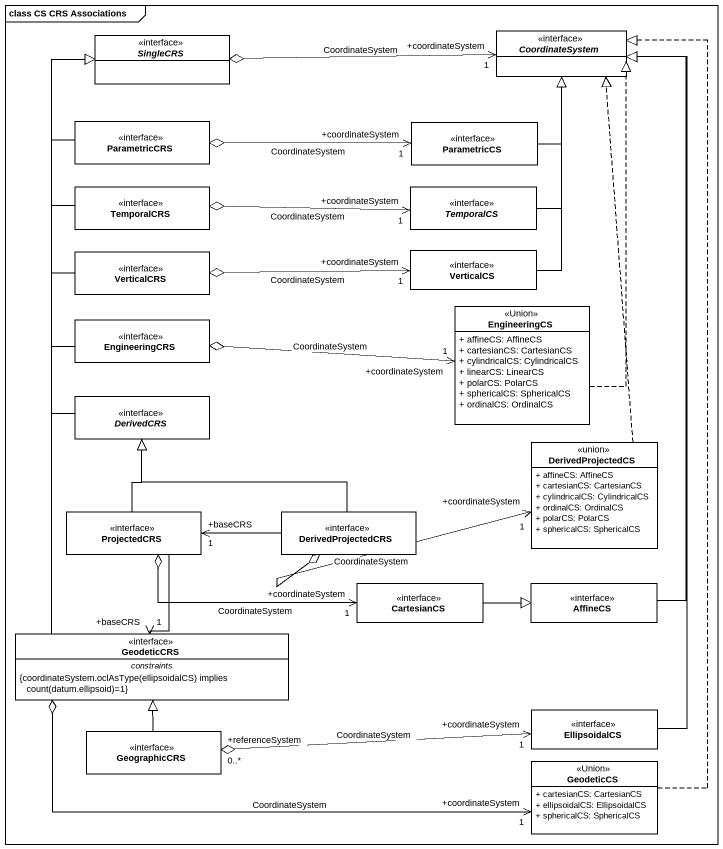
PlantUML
@startuml
mainframe class CS CRS Associations
hide circle
hide empty members
skinparam classAttributeIconSize 0
abstract class SingleCRS <<interface>>
abstract class CoordinateSystem <<interface>>
class ParametricCRS <<interface>>
class ParametricCS <<interface>>
class TemporalCRS <<interface>>
abstract class TemporalCS <<interface>>
class VerticalCRS <<interface>>
class VerticalCS <<interface>>
class EngineeringCS <<Union>> {
  + affineCS: AffineCS
  + cartesianCS: CartesianCS
  + cylindricalCS: CylindricalCS
  + linearCS: LinearCS
  + polarCS: PolarCS
  + sphericalCS: SphericalCS
  + ordinalCS: OrdinalCS
}
class EngineeringCRS <<interface>>
abstract class DerivedCRS <<interface>>
class DerivedProjectedCS <<union>> {
  + affineCS: AffineCS
  + cartesianCS: CartesianCS
  + cylindricalCS: CylindricalCS
  + ordinalCS: OrdinalCS
  + polarCS: PolarCS
  + sphericalCS: SphericalCS
}
class ProjectedCRS <<interface>>
class DerivedProjectedCRS <<interface>>
class CartesianCS <<interface>>
class AffineCS <<interface>>
class GeodeticCRS <<interface>> {
  -- constraints --
  {field} {coordinateSystem.oclAsType(ellipsoidalCS) implies count(datum.ellipsoid)=1}
}
class GeographicCRS <<interface>>
class EllipsoidalCS <<interface>>
class GeodeticCS <<Union>> {
  + cartesianCS: CartesianCS
  + ellipsoidalCS: EllipsoidalCS
  + sphericalCS: SphericalCS
}
CoordinateSystem "+coordinateSystem\n1" <-left-o SingleCRS : CoordinateSystem
ParametricCRS -up-|> SingleCRS
ParametricCS -up-|> CoordinateSystem
ParametricCS "+coordinateSystem\n1" <-left-o ParametricCRS : CoordinateSystem
TemporalCRS -up-|> SingleCRS
TemporalCS -up-|> CoordinateSystem
TemporalCS "+coordinateSystem\n1" <-left-o TemporalCRS : CoordinateSystem
VerticalCRS -up-|> SingleCRS
VerticalCS -up-|> CoordinateSystem
VerticalCS "+coordinateSystem\n1" <-left-o VerticalCRS : CoordinateSystem
EngineeringCS .up.|> CoordinateSystem
EngineeringCS "+coordinateSystem\n1" <-left-o EngineeringCRS : CoordinateSystem
EngineeringCRS -up-|> SingleCRS
DerivedCRS -up-|> SingleCRS
DerivedProjectedCS .up.|> CoordinateSystem
DerivedProjectedCS "+coordinateSystem\n1" <-left-o DerivedProjectedCRS : CoordinateSystem
ProjectedCRS -up-|> DerivedCRS
ProjectedCRS --> "+baseCRS\n1" GeodeticCRS
DerivedProjectedCRS -left-|> DerivedCRS
DerivedProjectedCRS -left-> "+baseCRS\n1" ProjectedCRS
CartesianCS "+coordinateSystem\n1" <-left-o ProjectedCRS : CoordinateSystem
CartesianCS -right-|> AffineCS
AffineCS -up-|> CoordinateSystem
GeodeticCRS -up-|> SingleCRS
GeodeticCRS o-right-> "+coordinateSystem\n1" GeodeticCS : CoordinateSystem
GeographicCRS -up-|> GeodeticCRS
EllipsoidalCS -up-|> CoordinateSystem
EllipsoidalCS "+coordinateSystem\n1" <-left-o "+referenceSystem\n0..*" GeographicCRS : CoordinateSystem
GeodeticCS .up.|> CoordinateSystem
@enduml
